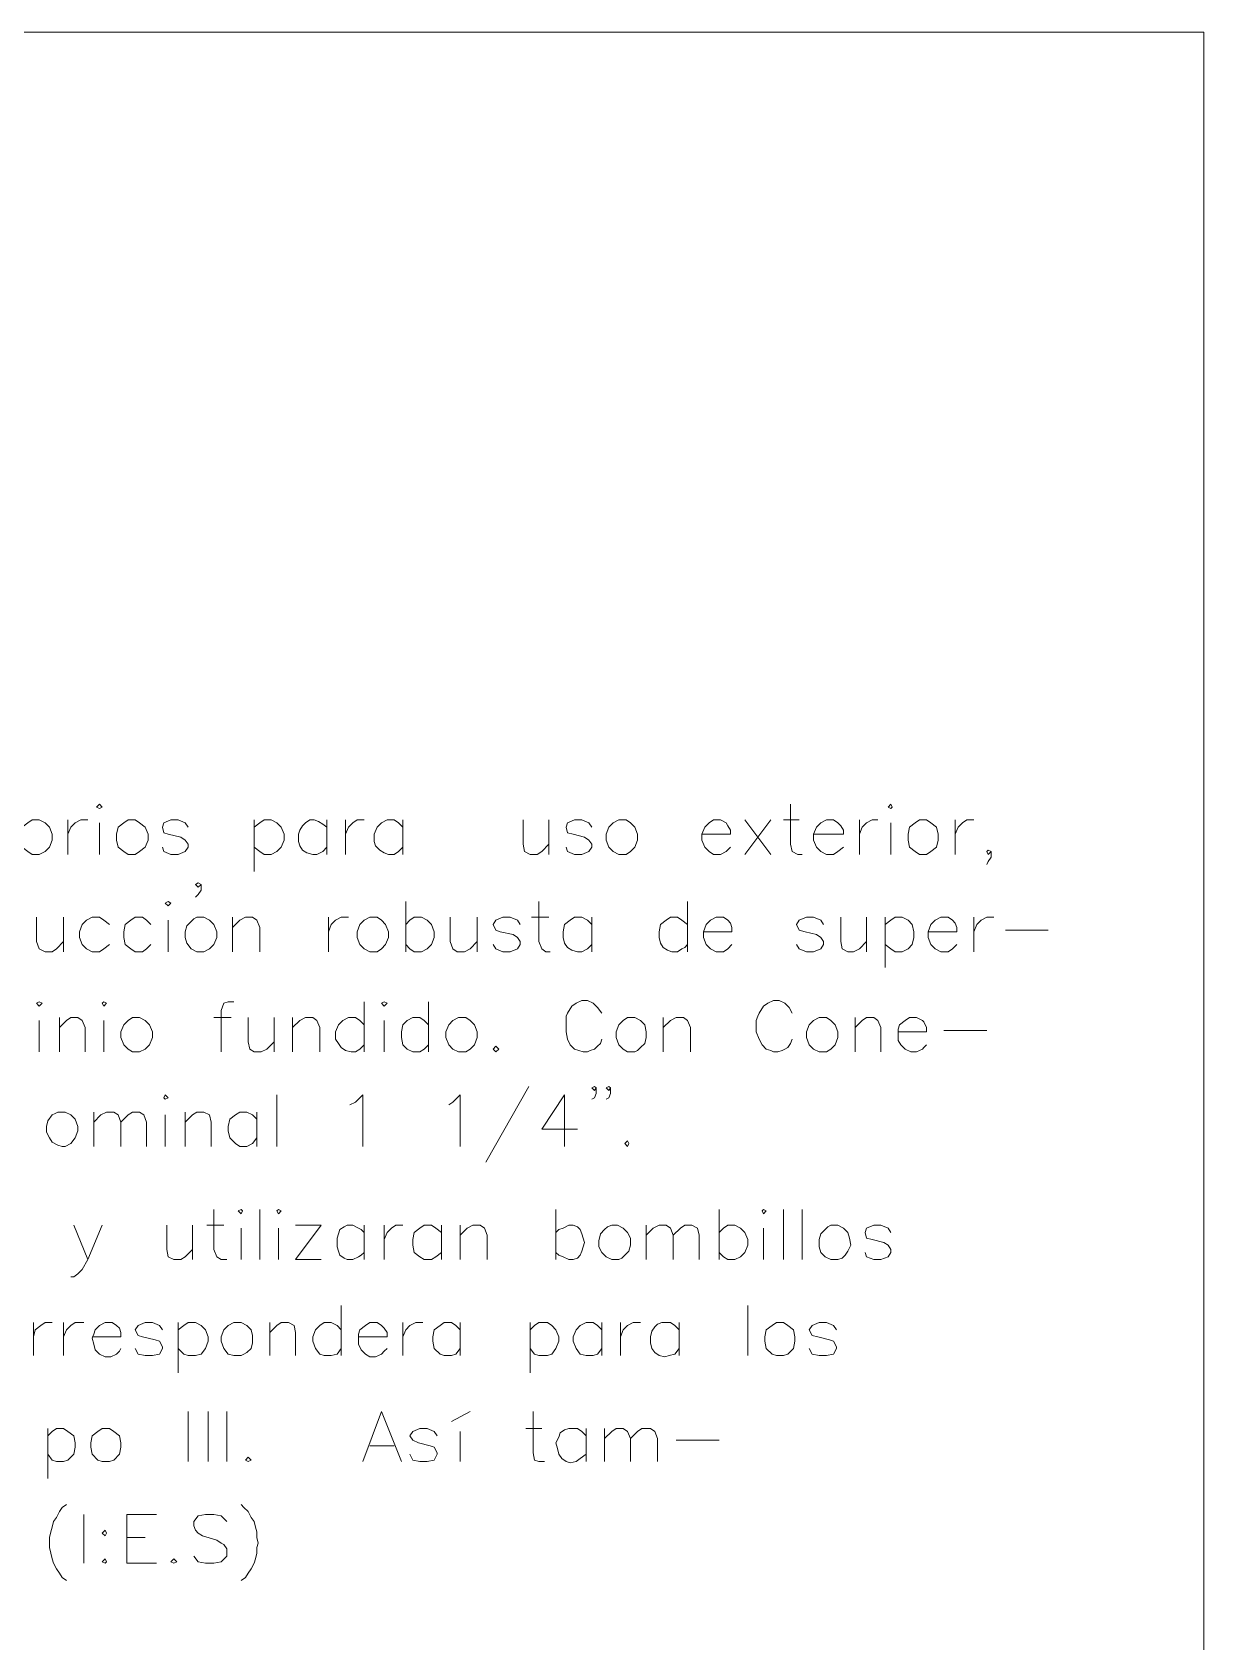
# Model space of a CAD drawing. Extents: x 604418 to 606014, y 1310869 to 1312555.
# Drawn here: x 605465.61 to 605480.69, y 1311164.02 to 1311184.73 of the extents above; entities that cross this region are included whole.
import ezdxf

# ---------------------------------------------------------------- set-up
doc = ezdxf.new("R2010")
doc.units = 0
doc.header["$MEASUREMENT"] = 0
doc.layers.get('0').update_dxf_attribs({"color": 10})

msp = doc.modelspace()

# ---------------------------------------------------------------- linework, layer by layer
at = {"color": 7, "lineweight": 13}
msp.add_lwpolyline([(605420.505, 1311106.841), (605480.689, 1311106.841), (605480.689, 1311184.727), (605420.505, 1311184.727)], close=True, dxfattribs=at)
for points in [[(605466.44, 1311174.76), (605466.477, 1311174.741), (605466.513, 1311174.76), (605466.477, 1311174.797), (605466.44, 1311174.76)], [(605475.372, 1311174.797), (605475.372, 1311174.281), (605475.391, 1311174.189), (605475.465, 1311174.152), (605475.52, 1311174.152)], [(605476.625, 1311174.76), (605476.662, 1311174.741), (605476.68, 1311174.76), (605476.662, 1311174.797), (605476.625, 1311174.76)], [(605465.611, 1311174.594), (605465.556, 1311174.557), (605465.482, 1311174.502), (605465.464, 1311174.41), (605465.464, 1311174.336), (605465.482, 1311174.244), (605465.556, 1311174.189), (605465.611, 1311174.152), (605465.703, 1311174.152), (605465.777, 1311174.189), (605465.832, 1311174.244), (605465.869, 1311174.336), (605465.869, 1311174.41), (605465.832, 1311174.502), (605465.777, 1311174.557), (605465.703, 1311174.594), (605465.611, 1311174.594)], [(605466.071, 1311174.594), (605466.071, 1311174.152)], [(605466.071, 1311174.41), (605466.108, 1311174.502), (605466.163, 1311174.557), (605466.237, 1311174.594), (605466.329, 1311174.594)], [(605466.477, 1311174.557), (605466.477, 1311174.152)], [(605466.845, 1311174.594), (605466.79, 1311174.557), (605466.716, 1311174.502), (605466.698, 1311174.41), (605466.698, 1311174.336), (605466.716, 1311174.244), (605466.79, 1311174.189), (605466.845, 1311174.152), (605466.937, 1311174.152), (605466.992, 1311174.189), (605467.066, 1311174.244), (605467.103, 1311174.336), (605467.103, 1311174.41), (605467.066, 1311174.502), (605466.992, 1311174.557), (605466.937, 1311174.594), (605466.845, 1311174.594)], [(605467.618, 1311174.502), (605467.582, 1311174.557), (605467.49, 1311174.594), (605467.397, 1311174.594), (605467.305, 1311174.557), (605467.287, 1311174.502), (605467.305, 1311174.428), (605467.361, 1311174.41), (605467.526, 1311174.373), (605467.582, 1311174.336), (605467.618, 1311174.281), (605467.618, 1311174.244), (605467.582, 1311174.189), (605467.49, 1311174.152), (605467.397, 1311174.152), (605467.305, 1311174.189), (605467.287, 1311174.244)], [(605468.466, 1311174.594), (605468.466, 1311173.931)], [(605468.466, 1311174.502), (605468.539, 1311174.557), (605468.595, 1311174.594), (605468.687, 1311174.594), (605468.76, 1311174.557), (605468.816, 1311174.502), (605468.853, 1311174.41), (605468.853, 1311174.336), (605468.816, 1311174.244), (605468.76, 1311174.189), (605468.687, 1311174.152), (605468.595, 1311174.152), (605468.539, 1311174.189), (605468.466, 1311174.244)], [(605469.405, 1311174.502), (605469.35, 1311174.539), (605469.295, 1311174.576), (605469.239, 1311174.594), (605469.184, 1311174.594), (605469.129, 1311174.557), (605469.092, 1311174.52), (605469.055, 1311174.465), (605469.037, 1311174.41), (605469.037, 1311174.318), (605469.055, 1311174.263), (605469.092, 1311174.207), (605469.147, 1311174.17), (605469.221, 1311174.152), (605469.276, 1311174.152), (605469.35, 1311174.189), (605469.405, 1311174.244)], [(605469.405, 1311174.594), (605469.405, 1311174.152)], [(605469.644, 1311174.594), (605469.644, 1311174.152)], [(605469.644, 1311174.41), (605469.681, 1311174.502), (605469.737, 1311174.557), (605469.792, 1311174.594), (605469.884, 1311174.594)], [(605470.381, 1311174.502), (605470.326, 1311174.557), (605470.271, 1311174.594), (605470.179, 1311174.594), (605470.105, 1311174.557), (605470.05, 1311174.502), (605470.013, 1311174.41), (605470.013, 1311174.318), (605470.031, 1311174.263), (605470.087, 1311174.207), (605470.142, 1311174.17), (605470.197, 1311174.152), (605470.271, 1311174.152), (605470.326, 1311174.189), (605470.381, 1311174.244)], [(605470.381, 1311174.594), (605470.381, 1311174.152)], [(605471.928, 1311174.594), (605471.928, 1311174.281), (605471.947, 1311174.189), (605472.02, 1311174.152), (605472.112, 1311174.152), (605472.168, 1311174.189), (605472.26, 1311174.281)], [(605472.26, 1311174.594), (605472.26, 1311174.152)], [(605472.812, 1311174.502), (605472.776, 1311174.557), (605472.683, 1311174.594), (605472.591, 1311174.594), (605472.499, 1311174.557), (605472.481, 1311174.502), (605472.499, 1311174.428), (605472.573, 1311174.41), (605472.72, 1311174.373), (605472.776, 1311174.336), (605472.812, 1311174.281), (605472.812, 1311174.244), (605472.776, 1311174.189), (605472.683, 1311174.152), (605472.591, 1311174.152), (605472.499, 1311174.189), (605472.481, 1311174.244)], [(605473.162, 1311174.594), (605473.089, 1311174.557), (605473.033, 1311174.502), (605472.997, 1311174.41), (605472.997, 1311174.336), (605473.033, 1311174.244), (605473.089, 1311174.189), (605473.162, 1311174.152), (605473.254, 1311174.152), (605473.31, 1311174.189), (605473.365, 1311174.244), (605473.402, 1311174.336), (605473.402, 1311174.41), (605473.365, 1311174.502), (605473.31, 1311174.557), (605473.254, 1311174.594), (605473.162, 1311174.594)], [(605474.231, 1311174.41), (605474.599, 1311174.41), (605474.599, 1311174.465), (605474.562, 1311174.52), (605474.544, 1311174.557), (605474.47, 1311174.594), (605474.378, 1311174.594), (605474.323, 1311174.557), (605474.267, 1311174.502), (605474.231, 1311174.41), (605474.231, 1311174.336), (605474.267, 1311174.244), (605474.323, 1311174.189), (605474.378, 1311174.152), (605474.47, 1311174.152), (605474.544, 1311174.189), (605474.599, 1311174.244)], [(605474.783, 1311174.594), (605475.115, 1311174.152)], [(605475.115, 1311174.594), (605474.783, 1311174.152)], [(605475.28, 1311174.594), (605475.483, 1311174.594)], [(605475.667, 1311174.41), (605476.054, 1311174.41), (605476.054, 1311174.465), (605476.017, 1311174.52), (605475.98, 1311174.557), (605475.925, 1311174.594), (605475.833, 1311174.594), (605475.759, 1311174.557), (605475.704, 1311174.502), (605475.667, 1311174.41), (605475.667, 1311174.336), (605475.704, 1311174.244), (605475.759, 1311174.189), (605475.833, 1311174.152), (605475.925, 1311174.152), (605475.98, 1311174.189), (605476.054, 1311174.244)], [(605476.257, 1311174.594), (605476.257, 1311174.152)], [(605476.257, 1311174.41), (605476.293, 1311174.502), (605476.349, 1311174.557), (605476.422, 1311174.594), (605476.496, 1311174.594)], [(605476.662, 1311174.557), (605476.662, 1311174.152)], [(605477.03, 1311174.594), (605476.975, 1311174.557), (605476.901, 1311174.502), (605476.883, 1311174.41), (605476.883, 1311174.336), (605476.901, 1311174.244), (605476.975, 1311174.189), (605477.03, 1311174.152), (605477.122, 1311174.152), (605477.177, 1311174.189), (605477.251, 1311174.244), (605477.27, 1311174.336), (605477.27, 1311174.41), (605477.251, 1311174.502), (605477.177, 1311174.557), (605477.122, 1311174.594), (605477.03, 1311174.594)], [(605477.491, 1311174.594), (605477.491, 1311174.152)], [(605477.491, 1311174.41), (605477.527, 1311174.502), (605477.583, 1311174.557), (605477.638, 1311174.594), (605477.73, 1311174.594)], [(605477.951, 1311174.189), (605477.914, 1311174.152), (605477.896, 1311174.189), (605477.914, 1311174.207), (605477.951, 1311174.189), (605477.951, 1311174.115), (605477.914, 1311174.06), (605477.896, 1311174.023)], [(605467.784, 1311173.765), (605467.747, 1311173.728), (605467.711, 1311173.765), (605467.747, 1311173.784), (605467.784, 1311173.765), (605467.784, 1311173.692), (605467.747, 1311173.636), (605467.711, 1311173.599)], [(605467.324, 1311173.526), (605467.361, 1311173.489), (605467.397, 1311173.526), (605467.361, 1311173.544), (605467.324, 1311173.526)], [(605470.418, 1311173.544), (605470.418, 1311172.9)], [(605472.131, 1311173.544), (605472.131, 1311173.029), (605472.168, 1311172.936), (605472.223, 1311172.9), (605472.278, 1311172.9)], [(605474.046, 1311173.544), (605474.046, 1311172.9)], [(605465.666, 1311173.342), (605465.666, 1311173.029), (605465.703, 1311172.936), (605465.777, 1311172.9), (605465.869, 1311172.9), (605465.924, 1311172.936), (605466.016, 1311173.029)], [(605466.016, 1311173.342), (605466.016, 1311172.9)], [(605466.606, 1311173.25), (605466.532, 1311173.305), (605466.477, 1311173.342), (605466.384, 1311173.342), (605466.311, 1311173.305), (605466.256, 1311173.25), (605466.219, 1311173.157), (605466.219, 1311173.084), (605466.256, 1311172.992), (605466.311, 1311172.936), (605466.384, 1311172.9), (605466.477, 1311172.9), (605466.532, 1311172.936), (605466.606, 1311172.992)], [(605467.14, 1311173.25), (605467.084, 1311173.305), (605467.029, 1311173.342), (605466.937, 1311173.342), (605466.882, 1311173.305), (605466.808, 1311173.25), (605466.79, 1311173.157), (605466.79, 1311173.084), (605466.808, 1311172.992), (605466.882, 1311172.936), (605466.937, 1311172.9), (605467.029, 1311172.9), (605467.084, 1311172.936), (605467.14, 1311172.992)], [(605467.361, 1311173.305), (605467.361, 1311172.9)], [(605467.729, 1311173.342), (605467.692, 1311173.323), (605467.655, 1311173.286), (605467.6, 1311173.231), (605467.582, 1311173.157), (605467.582, 1311173.084), (605467.6, 1311173.01), (605467.655, 1311172.936), (605467.729, 1311172.9), (605467.766, 1311172.9), (605467.821, 1311172.9), (605467.895, 1311172.936), (605467.95, 1311172.992), (605467.987, 1311173.084), (605467.987, 1311173.157), (605467.95, 1311173.25), (605467.895, 1311173.305), (605467.821, 1311173.342), (605467.729, 1311173.342)], [(605468.189, 1311173.342), (605468.189, 1311172.9)], [(605468.189, 1311173.213), (605468.282, 1311173.305), (605468.355, 1311173.342), (605468.447, 1311173.342), (605468.503, 1311173.305), (605468.539, 1311173.213), (605468.539, 1311172.9)], [(605469.423, 1311173.342), (605469.423, 1311172.9)], [(605469.423, 1311173.157), (605469.46, 1311173.25), (605469.516, 1311173.305), (605469.589, 1311173.342), (605469.681, 1311173.342)], [(605469.958, 1311173.342), (605469.884, 1311173.305), (605469.829, 1311173.25), (605469.792, 1311173.157), (605469.792, 1311173.084), (605469.829, 1311172.992), (605469.884, 1311172.936), (605469.958, 1311172.9), (605470.05, 1311172.9), (605470.105, 1311172.936), (605470.16, 1311172.992), (605470.197, 1311173.084), (605470.197, 1311173.157), (605470.16, 1311173.25), (605470.105, 1311173.305), (605470.05, 1311173.342), (605469.958, 1311173.342)], [(605470.418, 1311173.25), (605470.473, 1311173.305), (605470.529, 1311173.342), (605470.621, 1311173.342), (605470.694, 1311173.305), (605470.75, 1311173.25), (605470.786, 1311173.157), (605470.786, 1311173.084), (605470.75, 1311172.992), (605470.694, 1311172.936), (605470.621, 1311172.9), (605470.529, 1311172.9), (605470.473, 1311172.936), (605470.418, 1311172.992)], [(605470.989, 1311173.342), (605470.989, 1311173.029), (605471.026, 1311172.936), (605471.081, 1311172.9), (605471.173, 1311172.9), (605471.247, 1311172.936), (605471.339, 1311173.029)], [(605471.339, 1311173.342), (605471.339, 1311172.9)], [(605471.891, 1311173.25), (605471.855, 1311173.305), (605471.763, 1311173.342), (605471.67, 1311173.342), (605471.578, 1311173.305), (605471.542, 1311173.25), (605471.578, 1311173.176), (605471.634, 1311173.157), (605471.799, 1311173.121), (605471.855, 1311173.084), (605471.891, 1311173.029), (605471.891, 1311172.992), (605471.855, 1311172.936), (605471.763, 1311172.9), (605471.67, 1311172.9), (605471.578, 1311172.936), (605471.542, 1311172.992)], [(605472.039, 1311173.342), (605472.26, 1311173.342)], [(605472.812, 1311173.25), (605472.757, 1311173.305), (605472.683, 1311173.342), (605472.591, 1311173.342), (605472.536, 1311173.305), (605472.462, 1311173.25), (605472.444, 1311173.157), (605472.444, 1311173.084), (605472.462, 1311173.01), (605472.499, 1311172.955), (605472.555, 1311172.918), (605472.628, 1311172.9), (605472.683, 1311172.9), (605472.757, 1311172.936), (605472.812, 1311172.992)], [(605472.812, 1311173.342), (605472.812, 1311172.9)], [(605474.046, 1311173.25), (605473.973, 1311173.305), (605473.917, 1311173.342), (605473.825, 1311173.342), (605473.77, 1311173.305), (605473.696, 1311173.25), (605473.678, 1311173.157), (605473.678, 1311173.084), (605473.696, 1311173.01), (605473.733, 1311172.955), (605473.789, 1311172.918), (605473.844, 1311172.9), (605473.917, 1311172.9), (605473.973, 1311172.936), (605474.01, 1311172.955), (605474.046, 1311172.992)], [(605474.249, 1311173.157), (605474.617, 1311173.157), (605474.617, 1311173.213), (605474.599, 1311173.268), (605474.562, 1311173.305), (605474.507, 1311173.342), (605474.415, 1311173.342), (605474.341, 1311173.305), (605474.286, 1311173.25), (605474.249, 1311173.157), (605474.249, 1311173.084), (605474.286, 1311172.992), (605474.341, 1311172.936), (605474.415, 1311172.9), (605474.507, 1311172.9), (605474.562, 1311172.936), (605474.617, 1311172.992)], [(605475.796, 1311173.25), (605475.759, 1311173.305), (605475.667, 1311173.342), (605475.575, 1311173.342), (605475.483, 1311173.305), (605475.446, 1311173.25), (605475.483, 1311173.176), (605475.557, 1311173.157), (605475.704, 1311173.121), (605475.759, 1311173.084), (605475.796, 1311173.029), (605475.796, 1311172.992), (605475.759, 1311172.936), (605475.667, 1311172.9), (605475.575, 1311172.9), (605475.483, 1311172.936), (605475.446, 1311172.992)], [(605476.017, 1311173.342), (605476.017, 1311173.029), (605476.036, 1311172.936), (605476.109, 1311172.9), (605476.183, 1311172.9), (605476.257, 1311172.936), (605476.349, 1311173.029)], [(605476.349, 1311173.342), (605476.349, 1311172.9)], [(605476.588, 1311173.342), (605476.588, 1311172.697)], [(605476.588, 1311173.25), (605476.662, 1311173.305), (605476.717, 1311173.342), (605476.809, 1311173.342), (605476.883, 1311173.305), (605476.938, 1311173.25), (605476.956, 1311173.157), (605476.956, 1311173.084), (605476.938, 1311172.992), (605476.883, 1311172.936), (605476.809, 1311172.9), (605476.717, 1311172.9), (605476.662, 1311172.936), (605476.588, 1311172.992)], [(605477.141, 1311173.157), (605477.509, 1311173.157), (605477.509, 1311173.213), (605477.491, 1311173.268), (605477.454, 1311173.305), (605477.398, 1311173.342), (605477.306, 1311173.342), (605477.233, 1311173.305), (605477.177, 1311173.25), (605477.141, 1311173.157), (605477.141, 1311173.084), (605477.177, 1311172.992), (605477.233, 1311172.936), (605477.306, 1311172.9), (605477.398, 1311172.9), (605477.454, 1311172.936), (605477.509, 1311172.992)], [(605477.73, 1311173.342), (605477.73, 1311172.9)], [(605477.73, 1311173.157), (605477.767, 1311173.25), (605477.822, 1311173.305), (605477.896, 1311173.342), (605477.988, 1311173.342)], [(605478.135, 1311173.176), (605478.688, 1311173.176)], [(605465.666, 1311172.237), (605465.703, 1311172.2), (605465.74, 1311172.237), (605465.703, 1311172.255), (605465.666, 1311172.237)], [(605466.513, 1311172.237), (605466.532, 1311172.2), (605466.569, 1311172.237), (605466.532, 1311172.255), (605466.513, 1311172.237)], [(605468.208, 1311172.255), (605468.134, 1311172.255), (605468.079, 1311172.237), (605468.042, 1311172.144), (605468.042, 1311171.61)], [(605469.884, 1311172.255), (605469.884, 1311171.61)], [(605470.105, 1311172.237), (605470.142, 1311172.2), (605470.179, 1311172.237), (605470.142, 1311172.255), (605470.105, 1311172.237)], [(605470.713, 1311172.255), (605470.713, 1311171.61)], [(605472.941, 1311172.108), (605472.886, 1311172.181), (605472.831, 1311172.237), (605472.757, 1311172.273), (605472.683, 1311172.273), (605472.61, 1311172.237), (605472.555, 1311172.2), (605472.499, 1311172.108), (605472.481, 1311172.071), (605472.481, 1311172.016), (605472.481, 1311171.868), (605472.499, 1311171.776), (605472.536, 1311171.702), (605472.591, 1311171.647), (605472.647, 1311171.629), (605472.702, 1311171.61), (605472.757, 1311171.61), (605472.794, 1311171.629), (605472.849, 1311171.647), (605472.886, 1311171.684), (605472.923, 1311171.721), (605472.941, 1311171.776)], [(605475.391, 1311172.108), (605475.354, 1311172.181), (605475.299, 1311172.237), (605475.225, 1311172.273), (605475.151, 1311172.273), (605475.078, 1311172.237), (605475.023, 1311172.2), (605474.967, 1311172.108), (605474.949, 1311172.071), (605474.93, 1311172.016), (605474.93, 1311171.868), (605474.967, 1311171.776), (605475.004, 1311171.702), (605475.059, 1311171.647), (605475.115, 1311171.629), (605475.151, 1311171.61), (605475.207, 1311171.61), (605475.262, 1311171.629), (605475.299, 1311171.647), (605475.336, 1311171.666), (605475.372, 1311171.721), (605475.391, 1311171.776)], [(605465.703, 1311172.016), (605465.703, 1311171.61)], [(605465.961, 1311172.052), (605465.961, 1311171.61)], [(605465.961, 1311171.923), (605466.053, 1311172.016), (605466.108, 1311172.052), (605466.2, 1311172.052), (605466.256, 1311172.016), (605466.292, 1311171.923), (605466.292, 1311171.61)], [(605466.532, 1311172.016), (605466.532, 1311171.61)], [(605466.9, 1311172.052), (605466.845, 1311172.016), (605466.79, 1311171.96), (605466.753, 1311171.868), (605466.753, 1311171.795), (605466.79, 1311171.702), (605466.845, 1311171.647), (605466.9, 1311171.61), (605466.992, 1311171.61), (605467.066, 1311171.647), (605467.121, 1311171.702), (605467.158, 1311171.795), (605467.158, 1311171.868), (605467.121, 1311171.96), (605467.066, 1311172.016), (605466.992, 1311172.052), (605466.9, 1311172.052)], [(605467.95, 1311172.052), (605468.171, 1311172.052)], [(605468.392, 1311172.052), (605468.392, 1311171.739), (605468.41, 1311171.647), (605468.466, 1311171.61), (605468.558, 1311171.61), (605468.631, 1311171.647), (605468.724, 1311171.739)], [(605468.724, 1311172.052), (605468.724, 1311171.61)], [(605468.963, 1311172.052), (605468.963, 1311171.61)], [(605468.963, 1311171.923), (605469.055, 1311172.016), (605469.129, 1311172.052), (605469.221, 1311172.052), (605469.276, 1311172.016), (605469.313, 1311171.923), (605469.313, 1311171.61)], [(605469.884, 1311171.96), (605469.829, 1311172.016), (605469.773, 1311172.052), (605469.681, 1311172.052), (605469.608, 1311172.016), (605469.552, 1311171.96), (605469.516, 1311171.868), (605469.516, 1311171.776), (605469.552, 1311171.721), (605469.589, 1311171.666), (605469.644, 1311171.629), (605469.718, 1311171.61), (605469.773, 1311171.61), (605469.829, 1311171.647), (605469.884, 1311171.702)], [(605470.142, 1311172.016), (605470.142, 1311171.61)], [(605470.713, 1311171.96), (605470.657, 1311172.016), (605470.602, 1311172.052), (605470.51, 1311172.052), (605470.436, 1311172.016), (605470.381, 1311171.96), (605470.363, 1311171.868), (605470.363, 1311171.795), (605470.381, 1311171.702), (605470.436, 1311171.647), (605470.51, 1311171.61), (605470.602, 1311171.61), (605470.657, 1311171.647), (605470.713, 1311171.702)], [(605471.099, 1311172.052), (605471.026, 1311172.016), (605470.971, 1311171.96), (605470.934, 1311171.868), (605470.934, 1311171.795), (605470.971, 1311171.702), (605471.026, 1311171.647), (605471.099, 1311171.61), (605471.192, 1311171.61), (605471.247, 1311171.647), (605471.302, 1311171.702), (605471.339, 1311171.795), (605471.339, 1311171.868), (605471.302, 1311171.96), (605471.247, 1311172.016), (605471.192, 1311172.052), (605471.099, 1311172.052)], [(605473.273, 1311172.052), (605473.218, 1311172.016), (605473.162, 1311171.96), (605473.125, 1311171.868), (605473.125, 1311171.795), (605473.162, 1311171.702), (605473.218, 1311171.647), (605473.273, 1311171.61), (605473.365, 1311171.61), (605473.402, 1311171.629), (605473.439, 1311171.666), (605473.494, 1311171.721), (605473.512, 1311171.795), (605473.512, 1311171.868), (605473.494, 1311171.96), (605473.439, 1311172.016), (605473.365, 1311172.052), (605473.328, 1311172.052), (605473.273, 1311172.052)], [(605473.733, 1311172.052), (605473.733, 1311171.61)], [(605473.733, 1311171.923), (605473.825, 1311172.016), (605473.899, 1311172.052), (605473.991, 1311172.052), (605474.046, 1311172.016), (605474.083, 1311171.923), (605474.083, 1311171.61)], [(605475.741, 1311172.052), (605475.667, 1311172.016), (605475.612, 1311171.96), (605475.575, 1311171.868), (605475.575, 1311171.795), (605475.612, 1311171.702), (605475.667, 1311171.647), (605475.741, 1311171.61), (605475.833, 1311171.61), (605475.888, 1311171.647), (605475.943, 1311171.702), (605475.98, 1311171.795), (605475.98, 1311171.868), (605475.943, 1311171.96), (605475.888, 1311172.016), (605475.833, 1311172.052), (605475.741, 1311172.052)], [(605476.201, 1311172.052), (605476.201, 1311171.61)], [(605476.201, 1311171.923), (605476.293, 1311172.016), (605476.349, 1311172.052), (605476.441, 1311172.052), (605476.496, 1311172.016), (605476.533, 1311171.923), (605476.533, 1311171.61)], [(605476.754, 1311171.868), (605477.122, 1311171.868), (605477.122, 1311171.923), (605477.085, 1311171.997), (605477.067, 1311172.016), (605476.993, 1311172.052), (605476.901, 1311172.052), (605476.846, 1311172.016), (605476.772, 1311171.96), (605476.754, 1311171.905), (605476.754, 1311171.85), (605476.754, 1311171.758), (605476.791, 1311171.702), (605476.846, 1311171.647), (605476.92, 1311171.61), (605476.993, 1311171.61), (605477.067, 1311171.647), (605477.085, 1311171.666), (605477.122, 1311171.702)], [(605477.343, 1311171.887), (605477.896, 1311171.887)], [(605471.578, 1311171.684), (605471.542, 1311171.647), (605471.578, 1311171.61), (605471.615, 1311171.647), (605471.578, 1311171.684)], [(605472.002, 1311171.168), (605471.449, 1311170.192)], [(605472.868, 1311171.15), (605472.849, 1311171.113), (605472.812, 1311171.15), (605472.849, 1311171.168), (605472.868, 1311171.15), (605472.868, 1311171.076), (605472.849, 1311171.021), (605472.812, 1311171.003)], [(605473.052, 1311171.15), (605473.033, 1311171.113), (605472.997, 1311171.15), (605473.033, 1311171.168), (605473.052, 1311171.15), (605473.052, 1311171.076), (605473.033, 1311171.021), (605472.997, 1311171.003)], [(605467.305, 1311171.021), (605467.324, 1311171.003), (605467.361, 1311171.021), (605467.324, 1311171.058), (605467.305, 1311171.021)], [(605468.76, 1311171.058), (605468.76, 1311170.395)], [(605469.7, 1311170.929), (605469.773, 1311170.966), (605469.865, 1311171.058), (605469.865, 1311170.395)], [(605470.971, 1311170.929), (605471.026, 1311170.966), (605471.118, 1311171.058), (605471.118, 1311170.395)], [(605472.462, 1311171.058), (605472.168, 1311170.616), (605472.628, 1311170.616)], [(605472.462, 1311171.058), (605472.462, 1311170.395)], [(605465.942, 1311170.837), (605465.906, 1311170.818), (605465.869, 1311170.8), (605465.814, 1311170.726), (605465.795, 1311170.653), (605465.795, 1311170.579), (605465.832, 1311170.505), (605465.869, 1311170.45), (605465.942, 1311170.413), (605465.998, 1311170.395), (605466.035, 1311170.395), (605466.108, 1311170.432), (605466.163, 1311170.505), (605466.2, 1311170.597), (605466.2, 1311170.653), (605466.163, 1311170.745), (605466.108, 1311170.8), (605466.035, 1311170.837), (605465.942, 1311170.837)], [(605466.403, 1311170.837), (605466.403, 1311170.395)], [(605466.403, 1311170.708), (605466.495, 1311170.8), (605466.569, 1311170.837), (605466.661, 1311170.837), (605466.716, 1311170.8), (605466.753, 1311170.708), (605466.753, 1311170.395)], [(605466.753, 1311170.708), (605466.845, 1311170.8), (605466.9, 1311170.837), (605466.992, 1311170.837), (605467.048, 1311170.8), (605467.084, 1311170.708), (605467.084, 1311170.395)], [(605467.324, 1311170.8), (605467.324, 1311170.395)], [(605467.582, 1311170.837), (605467.582, 1311170.395)], [(605467.582, 1311170.708), (605467.674, 1311170.8), (605467.729, 1311170.837), (605467.821, 1311170.837), (605467.895, 1311170.8), (605467.913, 1311170.708), (605467.913, 1311170.395)], [(605468.503, 1311170.745), (605468.447, 1311170.8), (605468.374, 1311170.837), (605468.282, 1311170.837), (605468.226, 1311170.8), (605468.153, 1311170.745), (605468.134, 1311170.653), (605468.134, 1311170.597), (605468.153, 1311170.505), (605468.226, 1311170.432), (605468.282, 1311170.395), (605468.374, 1311170.395), (605468.447, 1311170.432), (605468.503, 1311170.505)], [(605468.503, 1311170.837), (605468.503, 1311170.395)], [(605473.273, 1311170.468), (605473.236, 1311170.432), (605473.273, 1311170.395), (605473.291, 1311170.432), (605473.273, 1311170.468)], [(605467.95, 1311169.584), (605467.95, 1311169.069), (605467.987, 1311168.977), (605468.042, 1311168.94), (605468.116, 1311168.94)], [(605468.263, 1311169.566), (605468.3, 1311169.529), (605468.318, 1311169.566), (605468.3, 1311169.584), (605468.263, 1311169.566)], [(605468.539, 1311169.584), (605468.539, 1311168.94)], [(605468.76, 1311169.566), (605468.779, 1311169.529), (605468.816, 1311169.566), (605468.779, 1311169.584), (605468.76, 1311169.566)], [(605472.352, 1311169.584), (605472.352, 1311168.94)], [(605474.452, 1311169.584), (605474.452, 1311168.94)], [(605475.004, 1311169.566), (605475.023, 1311169.529), (605475.059, 1311169.566), (605475.023, 1311169.584), (605475.004, 1311169.566)], [(605475.28, 1311169.584), (605475.28, 1311168.94)], [(605475.52, 1311169.584), (605475.52, 1311168.94)], [(605466.145, 1311169.382), (605466.329, 1311168.94), (605466.513, 1311169.382)], [(605467.342, 1311169.382), (605467.342, 1311169.069), (605467.361, 1311168.977), (605467.434, 1311168.94), (605467.526, 1311168.94), (605467.582, 1311168.977), (605467.674, 1311169.069)], [(605467.674, 1311169.382), (605467.674, 1311168.94)], [(605467.858, 1311169.382), (605468.079, 1311169.382)], [(605468.3, 1311169.345), (605468.3, 1311168.94)], [(605468.779, 1311169.345), (605468.779, 1311168.94)], [(605469, 1311168.94), (605469.331, 1311169.382), (605469, 1311169.382)], [(605469.884, 1311169.29), (605469.847, 1311169.326), (605469.81, 1311169.345), (605469.737, 1311169.382), (605469.663, 1311169.382), (605469.626, 1311169.363), (605469.571, 1311169.326), (605469.552, 1311169.271), (605469.534, 1311169.216), (605469.534, 1311169.161), (605469.534, 1311169.105), (605469.552, 1311169.05), (605469.571, 1311168.995), (605469.626, 1311168.958), (605469.663, 1311168.94), (605469.737, 1311168.94), (605469.81, 1311168.977), (605469.847, 1311168.995), (605469.884, 1311169.032)], [(605469.884, 1311169.382), (605469.884, 1311168.94)], [(605470.142, 1311169.382), (605470.142, 1311168.94)], [(605470.142, 1311169.198), (605470.179, 1311169.29), (605470.234, 1311169.345), (605470.289, 1311169.382), (605470.381, 1311169.382)], [(605470.878, 1311169.29), (605470.805, 1311169.345), (605470.75, 1311169.382), (605470.657, 1311169.382), (605470.602, 1311169.345), (605470.529, 1311169.29), (605470.51, 1311169.198), (605470.51, 1311169.124), (605470.529, 1311169.032), (605470.602, 1311168.977), (605470.657, 1311168.94), (605470.75, 1311168.94), (605470.805, 1311168.977), (605470.878, 1311169.032)], [(605470.878, 1311169.382), (605470.878, 1311168.94)], [(605471.118, 1311169.382), (605471.118, 1311168.94)], [(605471.118, 1311169.253), (605471.21, 1311169.345), (605471.284, 1311169.382), (605471.376, 1311169.382), (605471.431, 1311169.345), (605471.468, 1311169.253), (605471.468, 1311168.94)], [(605472.352, 1311169.29), (605472.389, 1311169.326), (605472.444, 1311169.345), (605472.518, 1311169.382), (605472.573, 1311169.382), (605472.628, 1311169.363), (605472.665, 1311169.326), (605472.683, 1311169.271), (605472.702, 1311169.216), (605472.72, 1311169.161), (605472.702, 1311169.105), (605472.683, 1311169.05), (605472.665, 1311168.995), (605472.628, 1311168.958), (605472.573, 1311168.94), (605472.518, 1311168.94), (605472.444, 1311168.977), (605472.389, 1311168.995), (605472.352, 1311169.032)], [(605473.07, 1311169.382), (605473.015, 1311169.363), (605472.978, 1311169.326), (605472.923, 1311169.271), (605472.904, 1311169.179), (605472.904, 1311169.105), (605472.941, 1311169.032), (605472.997, 1311168.977), (605473.07, 1311168.94), (605473.107, 1311168.94), (605473.162, 1311168.94), (605473.199, 1311168.958), (605473.236, 1311168.995), (605473.291, 1311169.05), (605473.31, 1311169.124), (605473.31, 1311169.216), (605473.273, 1311169.29), (605473.218, 1311169.345), (605473.144, 1311169.382), (605473.107, 1311169.382), (605473.07, 1311169.382)], [(605473.512, 1311169.382), (605473.512, 1311168.94)], [(605473.512, 1311169.253), (605473.604, 1311169.345), (605473.678, 1311169.382), (605473.77, 1311169.382), (605473.825, 1311169.345), (605473.862, 1311169.253), (605473.862, 1311168.94)], [(605473.862, 1311169.253), (605473.954, 1311169.345), (605474.01, 1311169.382), (605474.102, 1311169.382), (605474.175, 1311169.345), (605474.194, 1311169.253), (605474.194, 1311168.94)], [(605474.452, 1311169.29), (605474.507, 1311169.345), (605474.562, 1311169.382), (605474.654, 1311169.382), (605474.728, 1311169.345), (605474.783, 1311169.29), (605474.82, 1311169.198), (605474.82, 1311169.124), (605474.783, 1311169.032), (605474.728, 1311168.977), (605474.654, 1311168.94), (605474.562, 1311168.94), (605474.507, 1311168.977), (605474.452, 1311169.032)], [(605475.023, 1311169.345), (605475.023, 1311168.94)], [(605475.888, 1311169.382), (605475.851, 1311169.363), (605475.815, 1311169.326), (605475.759, 1311169.271), (605475.741, 1311169.198), (605475.741, 1311169.105), (605475.759, 1311169.032), (605475.815, 1311168.977), (605475.888, 1311168.94), (605475.943, 1311168.94), (605475.98, 1311168.94), (605476.036, 1311168.958), (605476.072, 1311168.995), (605476.109, 1311169.05), (605476.146, 1311169.124), (605476.128, 1311169.216), (605476.109, 1311169.29), (605476.054, 1311169.345), (605475.98, 1311169.382), (605475.943, 1311169.382), (605475.888, 1311169.382)], [(605476.662, 1311169.29), (605476.625, 1311169.345), (605476.533, 1311169.382), (605476.441, 1311169.382), (605476.349, 1311169.345), (605476.33, 1311169.29), (605476.349, 1311169.216), (605476.422, 1311169.198), (605476.57, 1311169.161), (605476.625, 1311169.124), (605476.662, 1311169.069), (605476.662, 1311169.032), (605476.625, 1311168.977), (605476.533, 1311168.94), (605476.441, 1311168.94), (605476.349, 1311168.977), (605476.33, 1311169.032)], [(605466.329, 1311168.94), (605466.256, 1311168.811), (605466.2, 1311168.756), (605466.145, 1311168.719), (605466.108, 1311168.719)], [(605469, 1311168.94), (605469.331, 1311168.94)], [(605469.589, 1311168.35), (605469.589, 1311167.706)], [(605474.82, 1311168.35), (605474.82, 1311167.706)], [(605465.629, 1311168.129), (605465.629, 1311167.706)], [(605465.629, 1311167.945), (605465.648, 1311168.037), (605465.721, 1311168.092), (605465.777, 1311168.129), (605465.869, 1311168.129)], [(605466.016, 1311168.129), (605466.016, 1311167.706)], [(605466.016, 1311167.945), (605466.053, 1311168.037), (605466.108, 1311168.092), (605466.163, 1311168.129), (605466.274, 1311168.129)], [(605466.384, 1311167.945), (605466.753, 1311167.945), (605466.753, 1311168), (605466.734, 1311168.056), (605466.698, 1311168.092), (605466.642, 1311168.129), (605466.55, 1311168.129), (605466.477, 1311168.092), (605466.421, 1311168.037), (605466.403, 1311167.982), (605466.384, 1311167.927), (605466.403, 1311167.853), (605466.421, 1311167.779), (605466.477, 1311167.724), (605466.55, 1311167.687), (605466.624, 1311167.687), (605466.698, 1311167.724), (605466.734, 1311167.761), (605466.753, 1311167.798)], [(605467.287, 1311168.037), (605467.25, 1311168.092), (605467.158, 1311168.129), (605467.066, 1311168.129), (605466.974, 1311168.092), (605466.937, 1311168.037), (605466.974, 1311167.964), (605467.029, 1311167.945), (605467.195, 1311167.908), (605467.25, 1311167.89), (605467.287, 1311167.816), (605467.287, 1311167.798), (605467.25, 1311167.724), (605467.158, 1311167.706), (605467.066, 1311167.706), (605466.974, 1311167.724), (605466.937, 1311167.798)], [(605467.49, 1311168.129), (605467.49, 1311167.485)], [(605467.49, 1311168.037), (605467.563, 1311168.092), (605467.618, 1311168.129), (605467.711, 1311168.129), (605467.784, 1311168.092), (605467.84, 1311168.037), (605467.876, 1311167.945), (605467.876, 1311167.89), (605467.84, 1311167.798), (605467.784, 1311167.724), (605467.711, 1311167.706), (605467.618, 1311167.706), (605467.563, 1311167.724), (605467.49, 1311167.798)], [(605468.208, 1311168.129), (605468.134, 1311168.092), (605468.079, 1311168.037), (605468.042, 1311167.945), (605468.042, 1311167.89), (605468.079, 1311167.798), (605468.134, 1311167.724), (605468.208, 1311167.706), (605468.3, 1311167.706), (605468.337, 1311167.724), (605468.374, 1311167.743), (605468.429, 1311167.798), (605468.447, 1311167.871), (605468.447, 1311167.964), (605468.429, 1311168.037), (605468.374, 1311168.092), (605468.3, 1311168.129), (605468.263, 1311168.129), (605468.208, 1311168.129)], [(605468.668, 1311168.129), (605468.668, 1311167.706)], [(605468.668, 1311168), (605468.76, 1311168.092), (605468.816, 1311168.129), (605468.908, 1311168.129), (605468.981, 1311168.092), (605469, 1311168), (605469, 1311167.706)], [(605469.589, 1311168.037), (605469.534, 1311168.092), (605469.46, 1311168.129), (605469.368, 1311168.129), (605469.313, 1311168.092), (605469.258, 1311168.037), (605469.221, 1311167.945), (605469.221, 1311167.89), (605469.258, 1311167.798), (605469.313, 1311167.724), (605469.368, 1311167.706), (605469.46, 1311167.706), (605469.534, 1311167.724), (605469.589, 1311167.798)], [(605469.81, 1311167.945), (605470.179, 1311167.945), (605470.179, 1311168), (605470.142, 1311168.056), (605470.105, 1311168.092), (605470.05, 1311168.129), (605469.958, 1311168.129), (605469.902, 1311168.092), (605469.829, 1311168.037), (605469.81, 1311167.982), (605469.81, 1311167.927), (605469.81, 1311167.853), (605469.847, 1311167.779), (605469.902, 1311167.724), (605469.958, 1311167.687), (605470.031, 1311167.687), (605470.105, 1311167.724), (605470.142, 1311167.761), (605470.179, 1311167.798)], [(605470.381, 1311168.129), (605470.381, 1311167.706)], [(605470.381, 1311167.945), (605470.418, 1311168.037), (605470.473, 1311168.092), (605470.547, 1311168.129), (605470.639, 1311168.129)], [(605471.118, 1311168.037), (605471.063, 1311168.092), (605471.007, 1311168.129), (605470.915, 1311168.129), (605470.86, 1311168.092), (605470.786, 1311168.037), (605470.768, 1311167.945), (605470.768, 1311167.89), (605470.786, 1311167.798), (605470.86, 1311167.724), (605470.915, 1311167.706), (605471.007, 1311167.706), (605471.063, 1311167.724), (605471.118, 1311167.798)], [(605471.118, 1311168.129), (605471.118, 1311167.706)], [(605472.02, 1311168.129), (605472.02, 1311167.485)], [(605472.02, 1311168.037), (605472.076, 1311168.092), (605472.131, 1311168.129), (605472.241, 1311168.129), (605472.297, 1311168.092), (605472.352, 1311168.037), (605472.389, 1311167.945), (605472.389, 1311167.89), (605472.352, 1311167.798), (605472.297, 1311167.724), (605472.241, 1311167.706), (605472.131, 1311167.706), (605472.076, 1311167.724), (605472.02, 1311167.798)], [(605472.941, 1311168.037), (605472.886, 1311168.092), (605472.831, 1311168.129), (605472.739, 1311168.129), (605472.665, 1311168.092), (605472.61, 1311168.037), (605472.573, 1311167.945), (605472.573, 1311167.89), (605472.61, 1311167.798), (605472.665, 1311167.724), (605472.739, 1311167.706), (605472.831, 1311167.706), (605472.886, 1311167.724), (605472.941, 1311167.798)], [(605472.941, 1311168.129), (605472.941, 1311167.706)], [(605473.181, 1311168.129), (605473.181, 1311167.706)], [(605473.181, 1311167.945), (605473.218, 1311168.037), (605473.273, 1311168.092), (605473.346, 1311168.129), (605473.439, 1311168.129)], [(605473.936, 1311168.037), (605473.881, 1311168.092), (605473.825, 1311168.129), (605473.77, 1311168.129), (605473.715, 1311168.129), (605473.66, 1311168.111), (605473.623, 1311168.074), (605473.586, 1311168.019), (605473.568, 1311167.945), (605473.568, 1311167.871), (605473.586, 1311167.798), (605473.623, 1311167.743), (605473.678, 1311167.706), (605473.752, 1311167.687), (605473.807, 1311167.706), (605473.881, 1311167.724), (605473.936, 1311167.798)], [(605473.936, 1311168.129), (605473.936, 1311167.706)], [(605475.188, 1311168.129), (605475.133, 1311168.092), (605475.059, 1311168.037), (605475.041, 1311167.945), (605475.041, 1311167.89), (605475.059, 1311167.798), (605475.133, 1311167.724), (605475.188, 1311167.706), (605475.28, 1311167.706), (605475.336, 1311167.724), (605475.409, 1311167.798), (605475.428, 1311167.89), (605475.428, 1311167.945), (605475.409, 1311168.037), (605475.336, 1311168.092), (605475.28, 1311168.129), (605475.188, 1311168.129)], [(605475.962, 1311168.037), (605475.925, 1311168.092), (605475.833, 1311168.129), (605475.741, 1311168.129), (605475.649, 1311168.092), (605475.612, 1311168.037), (605475.649, 1311167.964), (605475.722, 1311167.945), (605475.87, 1311167.908), (605475.925, 1311167.89), (605475.962, 1311167.816), (605475.962, 1311167.798), (605475.925, 1311167.724), (605475.833, 1311167.706), (605475.741, 1311167.706), (605475.649, 1311167.724), (605475.612, 1311167.798)], [(605467.618, 1311166.987), (605467.618, 1311166.343)], [(605467.876, 1311166.987), (605467.876, 1311166.343)], [(605468.116, 1311166.987), (605468.116, 1311166.343)], [(605469.865, 1311166.343), (605470.105, 1311166.987), (605470.363, 1311166.343)], [(605471.007, 1311166.858), (605471.247, 1311166.987)], [(605472.057, 1311166.987), (605472.057, 1311166.453), (605472.076, 1311166.361), (605472.131, 1311166.343), (605472.205, 1311166.343)], [(605465.814, 1311166.766), (605465.814, 1311166.122)], [(605465.814, 1311166.674), (605465.869, 1311166.73), (605465.924, 1311166.766), (605466.016, 1311166.766), (605466.071, 1311166.73), (605466.145, 1311166.674), (605466.163, 1311166.582), (605466.163, 1311166.527), (605466.145, 1311166.435), (605466.071, 1311166.361), (605466.016, 1311166.343), (605465.924, 1311166.343), (605465.869, 1311166.361), (605465.814, 1311166.435)], [(605466.513, 1311166.766), (605466.458, 1311166.73), (605466.384, 1311166.674), (605466.366, 1311166.582), (605466.366, 1311166.527), (605466.384, 1311166.435), (605466.458, 1311166.361), (605466.513, 1311166.343), (605466.606, 1311166.343), (605466.661, 1311166.361), (605466.734, 1311166.435), (605466.753, 1311166.527), (605466.753, 1311166.582), (605466.734, 1311166.674), (605466.661, 1311166.73), (605466.606, 1311166.766), (605466.513, 1311166.766)], [(605470.823, 1311166.674), (605470.786, 1311166.73), (605470.694, 1311166.766), (605470.602, 1311166.766), (605470.51, 1311166.73), (605470.473, 1311166.674), (605470.51, 1311166.619), (605470.584, 1311166.582), (605470.731, 1311166.545), (605470.786, 1311166.527), (605470.823, 1311166.453), (605470.823, 1311166.435), (605470.786, 1311166.361), (605470.694, 1311166.343), (605470.602, 1311166.343), (605470.51, 1311166.361), (605470.473, 1311166.435)], [(605471.118, 1311166.73), (605471.118, 1311166.343)], [(605471.965, 1311166.766), (605472.168, 1311166.766)], [(605472.739, 1311166.674), (605472.683, 1311166.73), (605472.628, 1311166.766), (605472.573, 1311166.766), (605472.518, 1311166.766), (605472.462, 1311166.748), (605472.407, 1311166.711), (605472.389, 1311166.656), (605472.352, 1311166.582), (605472.37, 1311166.509), (605472.389, 1311166.435), (605472.426, 1311166.38), (605472.481, 1311166.343), (605472.536, 1311166.324), (605472.61, 1311166.343), (605472.665, 1311166.38), (605472.739, 1311166.435)], [(605472.739, 1311166.766), (605472.739, 1311166.343)], [(605472.978, 1311166.766), (605472.978, 1311166.343)], [(605472.978, 1311166.637), (605473.07, 1311166.73), (605473.125, 1311166.766), (605473.218, 1311166.766), (605473.273, 1311166.73), (605473.31, 1311166.637), (605473.31, 1311166.343)], [(605473.31, 1311166.637), (605473.402, 1311166.73), (605473.457, 1311166.766), (605473.568, 1311166.766), (605473.623, 1311166.73), (605473.66, 1311166.637), (605473.66, 1311166.343)], [(605473.899, 1311166.619), (605474.452, 1311166.619)], [(605469.958, 1311166.545), (605470.271, 1311166.545)], [(605468.392, 1311166.398), (605468.355, 1311166.361), (605468.392, 1311166.343), (605468.429, 1311166.361), (605468.392, 1311166.398)], [(605466.053, 1311165.79), (605465.998, 1311165.753), (605465.961, 1311165.698), (605465.924, 1311165.624), (605465.887, 1311165.569), (605465.869, 1311165.496), (605465.85, 1311165.44), (605465.832, 1311165.367), (605465.832, 1311165.293), (605465.832, 1311165.238), (605465.85, 1311165.164), (605465.869, 1311165.09), (605465.887, 1311165.035), (605465.924, 1311164.961), (605465.961, 1311164.906), (605465.998, 1311164.851), (605466.053, 1311164.814)], [(605468.3, 1311165.79), (605468.337, 1311165.753), (605468.392, 1311165.698), (605468.429, 1311165.624), (605468.466, 1311165.569), (605468.484, 1311165.496), (605468.503, 1311165.44), (605468.503, 1311165.367), (605468.521, 1311165.293), (605468.503, 1311165.238), (605468.503, 1311165.164), (605468.484, 1311165.09), (605468.466, 1311165.035), (605468.429, 1311164.961), (605468.392, 1311164.906), (605468.355, 1311164.851), (605468.3, 1311164.814)], [(605466.274, 1311165.661), (605466.274, 1311165.035)], [(605466.827, 1311165.035), (605466.827, 1311165.661), (605467.213, 1311165.661)], [(605468.116, 1311165.569), (605468.042, 1311165.643), (605467.95, 1311165.661), (605467.84, 1311165.661), (605467.747, 1311165.643), (605467.692, 1311165.569), (605467.692, 1311165.514), (605467.711, 1311165.459), (605467.747, 1311165.422), (605467.803, 1311165.385), (605467.987, 1311165.33), (605468.042, 1311165.293), (605468.079, 1311165.275), (605468.116, 1311165.219), (605468.116, 1311165.127), (605468.042, 1311165.054), (605467.95, 1311165.035), (605467.84, 1311165.035), (605467.747, 1311165.054), (605467.692, 1311165.127)], [(605466.55, 1311165.459), (605466.513, 1311165.422), (605466.55, 1311165.385), (605466.569, 1311165.422), (605466.55, 1311165.459)], [(605466.827, 1311165.367), (605467.066, 1311165.367)], [(605466.55, 1311165.09), (605466.513, 1311165.054), (605466.55, 1311165.035), (605466.569, 1311165.054), (605466.55, 1311165.09)], [(605466.827, 1311165.035), (605467.213, 1311165.035)], [(605467.434, 1311165.09), (605467.397, 1311165.054), (605467.434, 1311165.035), (605467.471, 1311165.054), (605467.434, 1311165.09)]]:
    msp.add_lwpolyline(points, dxfattribs=at)

doc.saveas('drawing.dxf')
